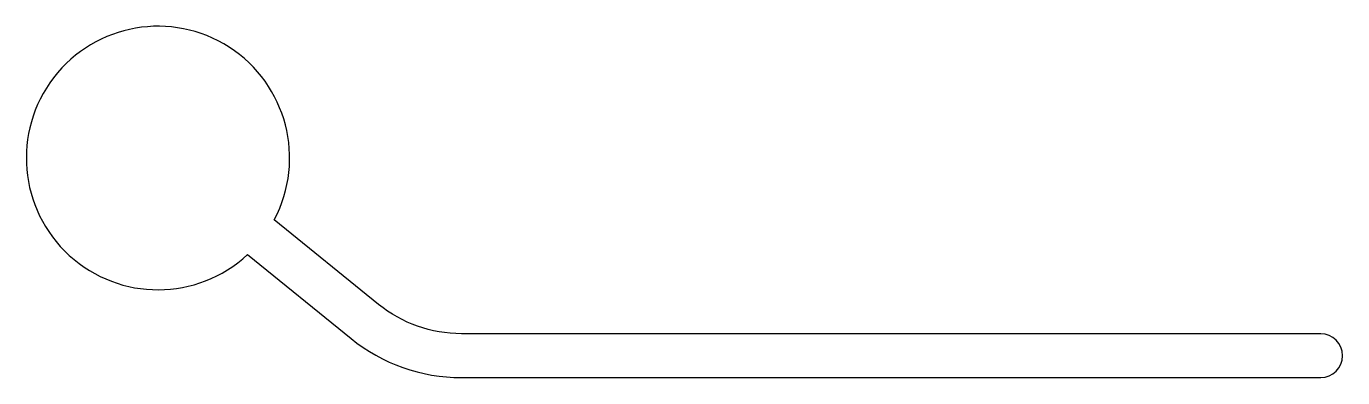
# Model space of a CAD drawing. Extents: x 143.2 to 173.2, y 226.6 to 234.6.
import ezdxf

# ---------------------------------------------------------------- set-up
doc = ezdxf.new("R2010")
doc.units = 0
doc.layers.add('ANA', color=220, linetype='CONTINUOUS')

msp = doc.modelspace()

# ---------------------------------------------------------------- linework, layer by layer
at = {"layer": 'ANA', "color": 7}
msp.add_lwpolyline([(153.165, 226.594), (172.748, 226.594, 1), (172.748, 227.594), (153.165, 227.594, -0.171831), (151.277, 228.262), (148.899, 230.188, 11.912139), (148.289, 229.395), (150.648, 227.485, 0.171831)], format="xyb", close=True, dxfattribs=at)

doc.saveas('drawing.dxf')
